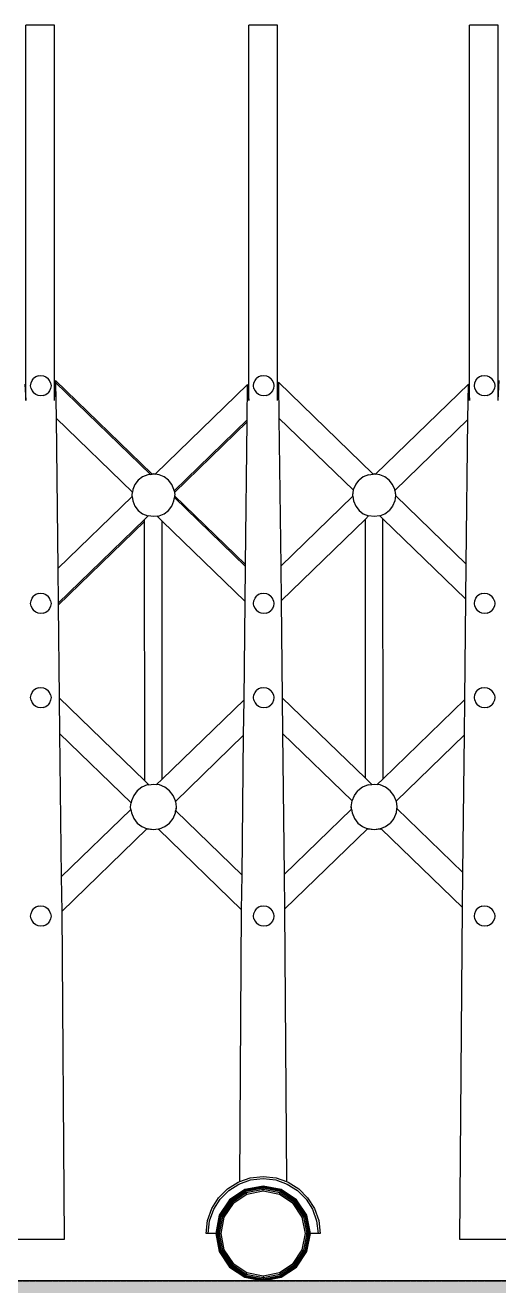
# Model space of a CAD drawing. Extents: x -202236 to 1002404, y -663931 to 1550022.
# Drawn here: x -58480 to -57920, y -351726 to -350237 of the extents above; entities that cross this region are included whole.
import ezdxf

# ---------------------------------------------------------------- set-up
doc = ezdxf.new("R2010")
doc.units = 0
doc.linetypes.add('DOTE', pattern=[2.42, 2, -0.2, 0.02, -0.2])
doc.layers.add('A-AXIS-DOTE', color=14, linetype='DOTE')
doc.layers.add('A-SFCE', color=30, linetype='Continuous')

msp = doc.modelspace()

# ---------------------------------------------------------------- hatches: boundary and pattern name
h = msp.add_hatch()
h.set_pattern_fill('混凝土', color=8, scale=15, angle=-21.69758, style=0, double=1)
h.set_pattern_definition([(50, (-68561.18, -351851.65), (107.589, -9.4128), [11.25, -123.75]), (355, (-68561.18, -351851.65), (-20.8127, 112.8288), [9, -99]), (100.4514, (-68552.21, -351852.44), (86.7764, 103.4159), [9.561, -105.1713]), (46.1842, (-68561.18, -351821.65), (160.0862, -24.8279), [16.875, -185.625]), (96.6356, (-68547.84, -351823.72), (140.1994, 146.1177), [14.3415, -157.757]), (351.1842, (-68561.18, -351821.65), (140.1993, 146.1178), [13.5, -148.5]), (21, (-68546.18, -351829.15), (89.53606, -60.39283), [11.25, -123.75]), (326, (-68546.18, -351829.15), (36.4973, 108.7725), [9, -99]), (71.4514, (-68538.72, -351834.18), (126.0334, 48.3796), [9.561, -105.1713]), (37.5, (-68561.177, -351851.65), (1.82398, 49.93408), [0, -97.8, 0, -100.5, 0, -99.375]), (7.5, (-68561.18, -351851.65), (39.46043, 59.16176), [0, -57.3, 0, -95.55, 0, -37.875]), (327.5, (-68594.627, -351851.65), (80.07337, -3.38323), [0, -37.5, 0, -117, 0, -155.25]), (317.5, (-68609.63, -351851.65), (87.47793, 15.01575), [0, -48.75, 0, -77.7, 0, -110.25])])
h.paths.add_polyline_path([(-55555.67, -351920.63), (-55555.67, -351720.63), (-70458.23, -351720.63), (-70458.23, -351920.63)])

# ---------------------------------------------------------------- linework, layer by layer
at = {"color": 250}
for p, q in [((-58445.16, -350237.03), (-58479.25, -350237.03)), ((-58479.25, -350680.35), (-58479.25, -350237.03)), ((-58445.16, -350680.35), (-58445.16, -350237.03)), ((-58181.79, -350237.03), (-58215.88, -350237.03)), ((-58215.88, -350680.35), (-58215.88, -350237.03)), ((-58181.79, -350680.35), (-58181.79, -350237.03)), ((-57921.05, -350237.03), (-57955.14, -350237.03)), ((-57955.14, -350680.35), (-57955.14, -350237.03)), ((-57921.05, -350680.35), (-57921.05, -350237.03)), ((-58471.79, -350656.84), (-58469.91, -350654.41)), ((-58467.47, -350652.53), (-58469.91, -350654.41)), ((-58464.6, -350651.31), (-58467.47, -350652.53)), ((-58464.6, -350651.31), (-58461.41, -350650.88)), ((-58461.41, -350650.88), (-58458.21, -350651.31)), ((-58458.21, -350651.31), (-58455.34, -350652.53)), ((-58455.34, -350652.53), (-58452.91, -350654.41)), ((-58451.02, -350656.84), (-58452.91, -350654.41)), ((-58208.42, -350656.84), (-58206.54, -350654.41)), ((-58204.1, -350652.53), (-58206.54, -350654.41)), ((-58201.23, -350651.31), (-58204.1, -350652.53)), ((-58201.23, -350651.31), (-58198.04, -350650.88)), ((-58198.04, -350650.88), (-58194.84, -350651.31)), ((-58194.84, -350651.31), (-58191.97, -350652.53)), ((-58191.97, -350652.53), (-58189.54, -350654.41)), ((-58187.65, -350656.84), (-58189.54, -350654.41)), ((-57947.68, -350656.84), (-57945.8, -350654.41)), ((-57943.37, -350652.53), (-57945.8, -350654.41)), ((-57940.49, -350651.31), (-57943.37, -350652.53)), ((-57940.49, -350651.31), (-57937.3, -350650.88)), ((-57937.3, -350650.88), (-57934.1, -350651.31)), ((-57934.1, -350651.31), (-57931.23, -350652.53)), ((-57931.23, -350652.53), (-57928.8, -350654.41)), ((-57926.92, -350656.84), (-57928.8, -350654.41)), ((-58480.49, -350661.12), (-58479.25, -350680.35)), ((-58473.43, -350662.91), (-58473, -350659.71)), ((-58473, -350666.1), (-58473.43, -350662.91)), ((-58473, -350659.71), (-58471.79, -350656.84)), ((-58473, -350666.1), (-58471.79, -350668.98)), ((-58471.79, -350668.98), (-58469.91, -350671.41)), ((-58451.02, -350668.98), (-58452.91, -350671.41)), ((-58449.81, -350659.71), (-58451.02, -350656.84)), ((-58449.81, -350666.1), (-58451.02, -350668.98)), ((-58449.81, -350659.71), (-58449.38, -350662.91)), ((-58449.38, -350662.91), (-58449.81, -350666.1)), ((-58445.16, -350680.35), (-58443.96, -350656.87)), ((-58443.96, -350656.87), (-58330.34, -350766.97)), ((-58443.96, -350656.87), (-58443.94, -350659.22)), ((-58443.94, -350659.22), (-58332.01, -350767.68)), ((-58443.94, -350659.22), (-58443.45, -350701.43)), ((-58325.98, -350767.05), (-58217.12, -350661.54)), ((-58217.6, -350703.41), (-58217.12, -350661.54)), ((-58217.12, -350661.54), (-58215.88, -350680.35)), ((-58210.06, -350662.91), (-58209.63, -350659.71)), ((-58209.63, -350666.1), (-58210.06, -350662.91)), ((-58209.63, -350659.71), (-58208.42, -350656.84)), ((-58209.63, -350666.1), (-58208.42, -350668.98)), ((-58208.42, -350668.98), (-58206.54, -350671.41)), ((-58187.65, -350668.98), (-58189.54, -350671.41)), ((-58186.44, -350659.71), (-58187.65, -350656.84)), ((-58186.44, -350666.1), (-58187.65, -350668.98)), ((-58186.44, -350659.71), (-58186.01, -350662.91)), ((-58186.01, -350662.91), (-58186.44, -350666.1)), ((-58181.79, -350680.35), (-58180.57, -350658.93)), ((-58180.57, -350658.93), (-58069.13, -350766.91)), ((-58180.57, -350658.93), (-58180.09, -350701.14)), ((-58065.62, -350767), (-57956.38, -350661.12)), ((-57956.86, -350702.99), (-57956.38, -350661.12)), ((-57956.38, -350661.12), (-57955.14, -350680.35)), ((-57949.32, -350662.91), (-57948.89, -350659.71)), ((-57948.89, -350666.1), (-57949.32, -350662.91)), ((-57948.89, -350659.71), (-57947.68, -350656.84)), ((-57948.89, -350666.1), (-57947.68, -350668.98)), ((-57947.68, -350668.98), (-57945.8, -350671.41)), ((-57926.92, -350668.98), (-57928.8, -350671.41)), ((-57925.7, -350659.71), (-57926.92, -350656.84)), ((-57925.7, -350666.1), (-57926.92, -350668.98)), ((-57925.7, -350659.71), (-57925.27, -350662.91)), ((-57925.27, -350662.91), (-57925.7, -350666.1)), ((-57921.05, -350680.35), (-57919.85, -350656.87)), ((-58467.47, -350673.29), (-58469.91, -350671.41)), ((-58464.6, -350674.5), (-58467.47, -350673.29)), ((-58461.41, -350674.93), (-58464.6, -350674.5)), ((-58458.21, -350674.5), (-58461.41, -350674.93)), ((-58458.21, -350674.5), (-58455.34, -350673.29)), ((-58455.34, -350673.29), (-58452.91, -350671.41)), ((-58204.1, -350673.29), (-58206.54, -350671.41)), ((-58201.23, -350674.5), (-58204.1, -350673.29)), ((-58198.04, -350674.93), (-58201.23, -350674.5)), ((-58194.84, -350674.5), (-58198.04, -350674.93)), ((-58194.84, -350674.5), (-58191.97, -350673.29)), ((-58191.97, -350673.29), (-58189.54, -350671.41)), ((-57943.37, -350673.29), (-57945.8, -350671.41)), ((-57940.49, -350674.5), (-57943.37, -350673.29)), ((-57937.3, -350674.93), (-57940.49, -350674.5)), ((-57934.1, -350674.5), (-57937.3, -350674.93)), ((-57934.1, -350674.5), (-57931.23, -350673.29)), ((-57931.23, -350673.29), (-57928.8, -350671.41)), ((-58353.26, -350788.83), (-58443.45, -350701.43)), ((-58443.45, -350701.43), (-58441.42, -350878.94)), ((-58217.6, -350703.41), (-58303.98, -350787.13)), ((-58217.63, -350705.76), (-58303.63, -350789.12)), ((-58219.56, -350874.31), (-58217.63, -350705.76)), ((-58217.63, -350705.76), (-58217.6, -350703.41)), ((-58092.18, -350786.32), (-58180.09, -350701.14)), ((-58180.09, -350701.14), (-58178.08, -350876.01)), ((-57956.86, -350702.99), (-58043.22, -350786.7)), ((-57958.82, -350873.8), (-57956.86, -350702.99)), ((-58346.3, -350774.59), (-58350.24, -350779.69)), ((-58341.2, -350770.65), (-58346.3, -350774.59)), ((-58335.17, -350768.1), (-58341.2, -350770.65)), ((-58332.01, -350767.68), (-58335.17, -350768.1)), ((-58332.01, -350767.68), (-58329.9, -350767.39)), ((-58330.34, -350766.97), (-58328.47, -350766.72)), ((-58329.9, -350767.39), (-58330.34, -350766.97)), ((-58329.9, -350767.39), (-58328.48, -350767.2)), ((-58328.48, -350767.2), (-58326.42, -350767.48)), ((-58328.47, -350766.72), (-58325.98, -350767.05)), ((-58326.42, -350767.48), (-58325.98, -350767.05)), ((-58321.78, -350768.1), (-58326.42, -350767.48)), ((-58315.76, -350770.65), (-58321.78, -350768.1)), ((-58310.66, -350774.59), (-58315.76, -350770.65)), ((-58306.71, -350779.69), (-58310.66, -350774.59)), ((-58089.5, -350779.69), (-58085.56, -350774.59)), ((-58080.46, -350770.65), (-58085.56, -350774.59)), ((-58074.44, -350768.1), (-58080.46, -350770.65)), ((-58074.44, -350768.1), (-58068.7, -350767.33)), ((-58069.13, -350766.91), (-58067.73, -350766.72)), ((-58069.13, -350766.91), (-58068.7, -350767.33)), ((-58068.7, -350767.33), (-58067.74, -350767.2)), ((-58067.74, -350767.2), (-58066.06, -350767.43)), ((-58067.73, -350766.72), (-58065.62, -350767)), ((-58066.06, -350767.43), (-58065.62, -350767)), ((-58061.04, -350768.1), (-58066.06, -350767.43)), ((-58055.02, -350770.65), (-58061.04, -350768.1)), ((-58049.92, -350774.59), (-58055.02, -350770.65)), ((-58045.97, -350779.69), (-58049.92, -350774.59)), ((-58353.68, -350791.93), (-58353.26, -350788.83)), ((-58353.65, -350792.13), (-58353.21, -350788.87)), ((-58353.21, -350788.87), (-58353.26, -350788.83)), ((-58352.79, -350785.71), (-58353.21, -350788.87)), ((-58350.24, -350779.69), (-58352.79, -350785.71)), ((-58304.17, -350785.71), (-58306.71, -350779.69)), ((-58303.98, -350787.13), (-58304.17, -350785.71)), ((-58303.98, -350787.13), (-58303.7, -350789.19)), ((-58303.7, -350789.19), (-58303.63, -350789.12)), ((-58303.7, -350789.19), (-58303.29, -350792.21)), ((-58303.63, -350789.12), (-58303.26, -350791.93)), ((-58092.94, -350791.93), (-58092.18, -350786.32)), ((-58092.91, -350792.13), (-58092.13, -350786.36)), ((-58092.13, -350786.36), (-58092.18, -350786.32)), ((-58092.13, -350786.36), (-58092.05, -350785.71)), ((-58092.05, -350785.71), (-58089.5, -350779.69)), ((-58043.43, -350785.71), (-58045.97, -350779.69)), ((-58043.29, -350786.76), (-58043.43, -350785.71)), ((-58043.22, -350786.7), (-58043.29, -350786.76)), ((-58043.29, -350786.76), (-58042.56, -350792.21)), ((-58043.22, -350786.7), (-58042.52, -350791.93)), ((-58441.42, -350878.94), (-58353.51, -350793.74)), ((-58353.69, -350792.41), (-58353.65, -350792.13)), ((-58353.51, -350793.74), (-58353.69, -350792.41)), ((-58353.65, -350792.13), (-58353.68, -350791.93)), ((-58353.51, -350793.74), (-58352.79, -350799.11)), ((-58352.79, -350799.11), (-58350.24, -350805.13)), ((-58306.71, -350805.13), (-58304.17, -350799.11)), ((-58304.17, -350799.11), (-58303.64, -350795.17)), ((-58303.36, -350793.11), (-58303.64, -350795.17)), ((-58303.64, -350795.17), (-58219.59, -350876.61)), ((-58303.27, -350792.41), (-58303.36, -350793.11)), ((-58303.36, -350793.11), (-58219.56, -350874.31)), ((-58303.26, -350791.93), (-58303.29, -350792.21)), ((-58303.29, -350792.21), (-58303.27, -350792.41)), ((-58178.08, -350876.01), (-58092.82, -350793.37)), ((-58092.95, -350792.41), (-58092.91, -350792.13)), ((-58092.82, -350793.37), (-58092.95, -350792.41)), ((-58092.91, -350792.13), (-58092.94, -350791.93)), ((-58092.82, -350793.37), (-58092.05, -350799.11)), ((-58092.05, -350799.11), (-58089.5, -350805.13)), ((-58043.43, -350799.11), (-58045.97, -350805.13)), ((-58042.56, -350792.66), (-58043.43, -350799.11)), ((-58042.52, -350791.93), (-58042.56, -350792.21)), ((-58042.56, -350792.21), (-58042.53, -350792.41)), ((-58042.53, -350792.41), (-58042.56, -350792.66)), ((-58042.56, -350792.66), (-57958.82, -350873.8)), ((-58350.24, -350805.13), (-58346.3, -350810.23)), ((-58346.3, -350810.23), (-58341.2, -350814.18)), ((-58341.2, -350814.18), (-58335.17, -350816.72)), ((-58334.59, -350816.8), (-58338.82, -350820.9)), ((-58335.17, -350816.72), (-58334.59, -350816.8)), ((-58328.48, -350817.62), (-58334.59, -350816.8)), ((-58324.15, -350817.04), (-58328.48, -350817.62)), ((-58324.15, -350817.04), (-58321.78, -350816.72)), ((-58317.99, -350823), (-58324.15, -350817.04)), ((-58321.78, -350816.72), (-58315.76, -350814.18)), ((-58315.76, -350814.18), (-58310.66, -350810.23)), ((-58310.66, -350810.23), (-58306.71, -350805.13)), ((-58089.5, -350805.13), (-58085.56, -350810.23)), ((-58085.56, -350810.23), (-58080.46, -350814.18)), ((-58080.46, -350814.18), (-58074.44, -350816.72)), ((-58074.22, -350816.75), (-58078.08, -350820.49)), ((-58074.44, -350816.72), (-58074.22, -350816.75)), ((-58067.74, -350817.62), (-58074.22, -350816.75)), ((-58061.04, -350816.72), (-58067.74, -350817.62)), ((-58061.04, -350816.72), (-58060.88, -350816.65)), ((-58060.88, -350816.65), (-58055.02, -350814.18)), ((-58057.26, -350820.16), (-58060.88, -350816.65)), ((-58055.02, -350814.18), (-58049.92, -350810.23)), ((-58045.97, -350805.13), (-58049.92, -350810.23)), ((-58338.82, -350820.9), (-58440.95, -350919.89)), ((-58338.82, -350823.23), (-58440.92, -350922.2)), ((-58338.82, -350823.23), (-58338.82, -350820.9)), ((-58338.72, -351129.65), (-58338.82, -350823.23)), ((-58317.9, -351127.71), (-58317.99, -350823)), ((-58220.06, -350917.9), (-58317.99, -350823)), ((-58078.08, -350820.49), (-58177.61, -350916.96)), ((-58077.99, -351126.81), (-58078.08, -350820.49)), ((-57959.29, -350915.09), (-58057.26, -350820.16)), ((-58057.16, -351127.29), (-58057.26, -350820.16)), ((-58441.42, -350878.94), (-58440.95, -350919.89)), ((-58220.06, -350917.9), (-58219.59, -350876.61)), ((-58219.59, -350876.61), (-58219.56, -350874.31)), ((-58178.08, -350876.01), (-58177.61, -350916.96)), ((-57959.29, -350915.09), (-57958.82, -350873.8)), ((-58464.6, -350908.56), (-58467.47, -350909.78)), ((-58464.6, -350908.56), (-58461.41, -350908.14)), ((-58461.41, -350908.14), (-58458.21, -350908.56)), ((-58458.21, -350908.56), (-58455.34, -350909.78)), ((-58201.23, -350908.56), (-58204.1, -350909.78)), ((-58201.23, -350908.56), (-58198.04, -350908.14)), ((-58198.04, -350908.14), (-58194.84, -350908.56)), ((-58194.84, -350908.56), (-58191.97, -350909.78)), ((-57940.49, -350908.56), (-57943.37, -350909.78)), ((-57940.49, -350908.56), (-57937.3, -350908.14)), ((-57937.3, -350908.14), (-57934.1, -350908.56)), ((-57934.1, -350908.56), (-57931.23, -350909.78)), ((-58473.43, -350920.16), (-58473, -350916.97)), ((-58473, -350923.36), (-58473.43, -350920.16)), ((-58473, -350916.97), (-58471.79, -350914.09)), ((-58473, -350923.36), (-58471.79, -350926.23)), ((-58471.79, -350914.09), (-58469.91, -350911.66)), ((-58467.47, -350909.78), (-58469.91, -350911.66)), ((-58455.34, -350909.78), (-58452.91, -350911.66)), ((-58451.02, -350914.09), (-58452.91, -350911.66)), ((-58449.81, -350916.97), (-58451.02, -350914.09)), ((-58449.81, -350923.36), (-58451.02, -350926.23)), ((-58449.81, -350916.97), (-58449.38, -350920.16)), ((-58449.38, -350920.16), (-58449.81, -350923.36)), ((-58440.95, -350919.89), (-58440.92, -350922.2)), ((-58440.92, -350922.2), (-58439.66, -351031.84)), ((-58221.4, -351034.17), (-58220.06, -350917.9)), ((-58210.06, -350920.16), (-58209.63, -350916.97)), ((-58209.63, -350923.36), (-58210.06, -350920.16)), ((-58209.63, -350916.97), (-58208.42, -350914.09)), ((-58209.63, -350923.36), (-58208.42, -350926.23)), ((-58208.42, -350914.09), (-58206.54, -350911.66)), ((-58204.1, -350909.78), (-58206.54, -350911.66)), ((-58191.97, -350909.78), (-58189.54, -350911.66)), ((-58187.65, -350914.09), (-58189.54, -350911.66)), ((-58186.44, -350916.97), (-58187.65, -350914.09)), ((-58186.44, -350923.36), (-58187.65, -350926.23)), ((-58186.44, -350916.97), (-58186.01, -350920.16)), ((-58186.01, -350920.16), (-58186.44, -350923.36)), ((-58177.61, -350916.96), (-58176.3, -351031.55)), ((-57960.65, -351033.75), (-57959.29, -350915.09)), ((-57949.32, -350920.16), (-57948.89, -350916.97)), ((-57948.89, -350923.36), (-57949.32, -350920.16)), ((-57948.89, -350916.97), (-57947.68, -350914.09)), ((-57948.89, -350923.36), (-57947.68, -350926.23)), ((-57947.68, -350914.09), (-57945.8, -350911.66)), ((-57943.37, -350909.78), (-57945.8, -350911.66)), ((-57931.23, -350909.78), (-57928.8, -350911.66)), ((-57926.92, -350914.09), (-57928.8, -350911.66)), ((-57925.7, -350916.97), (-57926.92, -350914.09)), ((-57925.7, -350923.36), (-57926.92, -350926.23)), ((-57925.7, -350916.97), (-57925.27, -350920.16)), ((-57925.27, -350920.16), (-57925.7, -350923.36)), ((-58471.79, -350926.23), (-58469.91, -350928.66)), ((-58467.47, -350930.54), (-58469.91, -350928.66)), ((-58464.6, -350931.76), (-58467.47, -350930.54)), ((-58461.41, -350932.19), (-58464.6, -350931.76)), ((-58458.21, -350931.76), (-58461.41, -350932.19)), ((-58458.21, -350931.76), (-58455.34, -350930.54)), ((-58455.34, -350930.54), (-58452.91, -350928.66)), ((-58451.02, -350926.23), (-58452.91, -350928.66)), ((-58208.42, -350926.23), (-58206.54, -350928.66)), ((-58204.1, -350930.54), (-58206.54, -350928.66)), ((-58201.23, -350931.76), (-58204.1, -350930.54)), ((-58198.04, -350932.19), (-58201.23, -350931.76)), ((-58194.84, -350931.76), (-58198.04, -350932.19)), ((-58194.84, -350931.76), (-58191.97, -350930.54)), ((-58191.97, -350930.54), (-58189.54, -350928.66)), ((-58187.65, -350926.23), (-58189.54, -350928.66)), ((-57947.68, -350926.23), (-57945.8, -350928.66)), ((-57943.37, -350930.54), (-57945.8, -350928.66)), ((-57940.49, -350931.76), (-57943.37, -350930.54)), ((-57937.3, -350932.19), (-57940.49, -350931.76)), ((-57934.1, -350931.76), (-57937.3, -350932.19)), ((-57934.1, -350931.76), (-57931.23, -350930.54)), ((-57931.23, -350930.54), (-57928.8, -350928.66)), ((-57926.92, -350926.23), (-57928.8, -350928.66)), ((-58473, -351028.2), (-58471.79, -351025.33)), ((-58471.79, -351025.33), (-58469.91, -351022.89)), ((-58467.47, -351021.01), (-58469.91, -351022.89)), ((-58464.6, -351019.8), (-58467.47, -351021.01)), ((-58464.6, -351019.8), (-58461.41, -351019.37)), ((-58461.41, -351019.37), (-58458.21, -351019.8)), ((-58458.21, -351019.8), (-58455.34, -351021.01)), ((-58455.34, -351021.01), (-58452.91, -351022.89)), ((-58451.02, -351025.33), (-58452.91, -351022.89)), ((-58449.81, -351028.2), (-58451.02, -351025.33)), ((-58209.63, -351028.2), (-58208.42, -351025.33)), ((-58208.42, -351025.33), (-58206.54, -351022.89)), ((-58204.1, -351021.01), (-58206.54, -351022.89)), ((-58201.23, -351019.8), (-58204.1, -351021.01)), ((-58201.23, -351019.8), (-58198.04, -351019.37)), ((-58198.04, -351019.37), (-58194.84, -351019.8)), ((-58194.84, -351019.8), (-58191.97, -351021.01)), ((-58191.97, -351021.01), (-58189.54, -351022.89)), ((-58187.65, -351025.33), (-58189.54, -351022.89)), ((-58186.44, -351028.2), (-58187.65, -351025.33)), ((-57948.89, -351028.2), (-57947.68, -351025.33)), ((-57947.68, -351025.33), (-57945.8, -351022.89)), ((-57943.37, -351021.01), (-57945.8, -351022.89)), ((-57940.49, -351019.8), (-57943.37, -351021.01)), ((-57940.49, -351019.8), (-57937.3, -351019.37)), ((-57937.3, -351019.37), (-57934.1, -351019.8)), ((-57934.1, -351019.8), (-57931.23, -351021.01)), ((-57931.23, -351021.01), (-57928.8, -351022.89)), ((-57926.92, -351025.33), (-57928.8, -351022.89)), ((-57925.7, -351028.2), (-57926.92, -351025.33)), ((-58473.43, -351031.39), (-58473, -351028.2)), ((-58473, -351034.59), (-58473.43, -351031.39)), ((-58473, -351034.59), (-58471.79, -351037.46)), ((-58471.79, -351037.46), (-58469.91, -351039.89)), ((-58467.47, -351041.78), (-58469.91, -351039.89)), ((-58464.6, -351042.99), (-58467.47, -351041.78)), ((-58461.41, -351043.42), (-58464.6, -351042.99)), ((-58458.21, -351042.99), (-58461.41, -351043.42)), ((-58458.21, -351042.99), (-58455.34, -351041.78)), ((-58455.34, -351041.78), (-58452.91, -351039.89)), ((-58451.02, -351037.46), (-58452.91, -351039.89)), ((-58449.81, -351034.59), (-58451.02, -351037.46)), ((-58449.81, -351028.2), (-58449.38, -351031.39)), ((-58449.38, -351031.39), (-58449.81, -351034.59)), ((-58439.66, -351031.84), (-58338.72, -351129.65)), ((-58439.66, -351031.84), (-58439.18, -351074.05)), ((-58317.9, -351127.71), (-58221.4, -351034.17)), ((-58221.88, -351076.03), (-58221.4, -351034.17)), ((-58210.06, -351031.39), (-58209.63, -351028.2)), ((-58209.63, -351034.59), (-58210.06, -351031.39)), ((-58209.63, -351034.59), (-58208.42, -351037.46)), ((-58208.42, -351037.46), (-58206.54, -351039.89)), ((-58204.1, -351041.78), (-58206.54, -351039.89)), ((-58201.23, -351042.99), (-58204.1, -351041.78)), ((-58198.04, -351043.42), (-58201.23, -351042.99)), ((-58194.84, -351042.99), (-58198.04, -351043.42)), ((-58194.84, -351042.99), (-58191.97, -351041.78)), ((-58191.97, -351041.78), (-58189.54, -351039.89)), ((-58187.65, -351037.46), (-58189.54, -351039.89)), ((-58186.44, -351034.59), (-58187.65, -351037.46)), ((-58186.44, -351028.2), (-58186.01, -351031.39)), ((-58186.01, -351031.39), (-58186.44, -351034.59)), ((-58176.3, -351031.55), (-58077.99, -351126.81)), ((-58176.3, -351031.55), (-58175.81, -351073.76)), ((-58057.16, -351127.29), (-57960.65, -351033.75)), ((-57961.13, -351075.62), (-57960.65, -351033.75)), ((-57949.32, -351031.39), (-57948.89, -351028.2)), ((-57948.89, -351034.59), (-57949.32, -351031.39)), ((-57948.89, -351034.59), (-57947.68, -351037.46)), ((-57947.68, -351037.46), (-57945.8, -351039.89)), ((-57943.37, -351041.78), (-57945.8, -351039.89)), ((-57940.49, -351042.99), (-57943.37, -351041.78)), ((-57937.3, -351043.42), (-57940.49, -351042.99)), ((-57934.1, -351042.99), (-57937.3, -351043.42)), ((-57934.1, -351042.99), (-57931.23, -351041.78)), ((-57931.23, -351041.78), (-57928.8, -351039.89)), ((-57926.92, -351037.46), (-57928.8, -351039.89)), ((-57925.7, -351034.59), (-57926.92, -351037.46)), ((-57925.7, -351028.2), (-57925.27, -351031.39)), ((-57925.27, -351031.39), (-57925.7, -351034.59)), ((-58354.74, -351155.88), (-58439.18, -351074.05)), ((-58439.18, -351074.05), (-58437.24, -351243.38)), ((-58221.88, -351076.03), (-58302.44, -351154.13)), ((-58223.77, -351241.05), (-58221.88, -351076.03)), ((-58093.64, -351153.38), (-58175.81, -351073.76)), ((-58175.81, -351073.76), (-58173.9, -351240.45)), ((-57961.13, -351075.62), (-58041.75, -351153.76)), ((-57963, -351238.24), (-57961.13, -351075.62)), ((-58338.72, -351129.65), (-58333.8, -351134.42)), ((-58324.62, -351134.22), (-58317.9, -351127.71)), ((-58077.99, -351126.81), (-58070.49, -351134.08)), ((-58057.16, -351127.29), (-58064.26, -351134.17)), ((-58351.7, -351147.04), (-58354.42, -351153.46)), ((-58347.49, -351141.59), (-58351.7, -351147.04)), ((-58342.05, -351137.38), (-58347.49, -351141.59)), ((-58335.62, -351134.67), (-58342.05, -351137.38)), ((-58333.8, -351134.42), (-58335.62, -351134.67)), ((-58333.8, -351134.42), (-58328.47, -351133.71)), ((-58328.47, -351133.71), (-58324.62, -351134.22)), ((-58321.33, -351134.67), (-58324.62, -351134.22)), ((-58314.9, -351137.38), (-58321.33, -351134.67)), ((-58309.45, -351141.59), (-58314.9, -351137.38)), ((-58305.25, -351147.04), (-58309.45, -351141.59)), ((-58302.53, -351153.46), (-58305.25, -351147.04)), ((-58093.64, -351153.38), (-58090.96, -351147.04)), ((-58090.96, -351147.04), (-58086.76, -351141.59)), ((-58081.31, -351137.38), (-58086.76, -351141.59)), ((-58074.88, -351134.67), (-58081.31, -351137.38)), ((-58074.88, -351134.67), (-58070.49, -351134.08)), ((-58070.49, -351134.08), (-58067.74, -351133.71)), ((-58067.74, -351133.71), (-58064.26, -351134.17)), ((-58060.59, -351134.67), (-58064.26, -351134.17)), ((-58054.16, -351137.38), (-58060.59, -351134.67)), ((-58048.72, -351141.59), (-58054.16, -351137.38)), ((-58044.51, -351147.04), (-58048.72, -351141.59)), ((-58041.79, -351153.46), (-58044.51, -351147.04)), ((-58355.38, -351160.61), (-58354.74, -351155.88)), ((-58355.36, -351160.76), (-58355.38, -351160.61)), ((-58355.38, -351160.92), (-58355.36, -351160.76)), ((-58355.01, -351163.67), (-58355.38, -351160.92)), ((-58354.97, -351163.64), (-58355.36, -351160.76)), ((-58354.42, -351153.46), (-58354.74, -351155.88)), ((-58302.44, -351154.13), (-58302.53, -351153.46)), ((-58302.44, -351154.13), (-58301.57, -351160.61)), ((-58301.59, -351160.76), (-58302.17, -351165.08)), ((-58301.57, -351160.92), (-58302.13, -351165.11)), ((-58301.57, -351160.61), (-58301.59, -351160.76)), ((-58301.59, -351160.76), (-58301.57, -351160.92)), ((-58094.64, -351160.61), (-58093.68, -351153.46)), ((-58094.62, -351160.76), (-58094.64, -351160.61)), ((-58094.64, -351160.92), (-58094.62, -351160.76)), ((-58094.32, -351163.31), (-58094.64, -351160.92)), ((-58094.28, -351163.27), (-58094.62, -351160.76)), ((-58093.68, -351153.46), (-58093.64, -351153.38)), ((-58041.75, -351153.76), (-58041.79, -351153.46)), ((-58041.75, -351153.76), (-58040.83, -351160.61)), ((-58040.85, -351160.76), (-58041.09, -351162.56)), ((-58040.83, -351160.92), (-58041.06, -351162.6)), ((-58040.83, -351160.61), (-58040.85, -351160.76)), ((-58040.85, -351160.76), (-58040.83, -351160.92)), ((-58437.24, -351243.38), (-58355.01, -351163.67)), ((-58355.01, -351163.67), (-58354.97, -351163.64)), ((-58354.97, -351163.64), (-58354.42, -351167.76)), ((-58354.42, -351167.76), (-58351.7, -351174.18)), ((-58351.7, -351174.18), (-58347.49, -351179.63)), ((-58309.45, -351179.63), (-58305.25, -351174.18)), ((-58305.25, -351174.18), (-58302.53, -351167.76)), ((-58302.53, -351167.76), (-58302.17, -351165.08)), ((-58302.17, -351165.08), (-58302.13, -351165.11)), ((-58302.13, -351165.11), (-58223.77, -351241.05)), ((-58173.9, -351240.45), (-58094.32, -351163.31)), ((-58094.32, -351163.31), (-58094.28, -351163.27)), ((-58094.28, -351163.27), (-58093.68, -351167.76)), ((-58093.68, -351167.76), (-58090.96, -351174.18)), ((-58090.96, -351174.18), (-58086.76, -351179.63)), ((-58044.51, -351174.18), (-58048.72, -351179.63)), ((-58041.79, -351167.76), (-58044.51, -351174.18)), ((-58041.09, -351162.56), (-58041.79, -351167.76)), ((-58041.09, -351162.56), (-58041.06, -351162.6)), ((-58041.06, -351162.6), (-57963, -351238.24)), ((-58336.03, -351186.69), (-58436.77, -351284.33)), ((-58347.49, -351179.63), (-58342.05, -351183.84)), ((-58342.05, -351183.84), (-58335.81, -351186.47)), ((-58335.81, -351186.47), (-58336.03, -351186.69)), ((-58335.62, -351186.86), (-58336.03, -351186.69)), ((-58335.62, -351186.55), (-58335.81, -351186.47)), ((-58328.47, -351187.52), (-58335.62, -351186.55)), ((-58328.47, -351187.82), (-58335.62, -351186.86)), ((-58322.87, -351186.76), (-58328.47, -351187.52)), ((-58322.59, -351187.03), (-58328.47, -351187.82)), ((-58322.87, -351186.76), (-58321.33, -351186.55)), ((-58322.59, -351187.03), (-58322.87, -351186.76)), ((-58224.24, -351282.33), (-58322.59, -351187.03)), ((-58321.33, -351186.55), (-58314.9, -351183.84)), ((-58314.9, -351183.84), (-58309.45, -351179.63)), ((-58075.59, -351186.56), (-58173.43, -351281.4)), ((-58086.76, -351179.63), (-58081.31, -351183.84)), ((-58081.31, -351183.84), (-58075.37, -351186.35)), ((-58075.37, -351186.35), (-58075.59, -351186.56)), ((-58074.88, -351186.86), (-58075.59, -351186.56)), ((-58074.88, -351186.55), (-58075.37, -351186.35)), ((-58067.74, -351187.52), (-58074.88, -351186.55)), ((-58067.74, -351187.82), (-58074.88, -351186.86)), ((-58060.59, -351186.55), (-58067.74, -351187.52)), ((-58060.59, -351186.86), (-58067.74, -351187.82)), ((-58060.59, -351186.55), (-58059.77, -351186.21)), ((-58060.59, -351186.86), (-58059.55, -351186.42)), ((-58059.77, -351186.21), (-58054.16, -351183.84)), ((-58059.55, -351186.42), (-58059.77, -351186.21)), ((-57963.47, -351279.52), (-58059.55, -351186.42)), ((-58054.16, -351183.84), (-58048.72, -351179.63)), ((-58437.24, -351243.38), (-58436.77, -351284.33)), ((-58224.24, -351282.33), (-58223.77, -351241.05)), ((-58173.9, -351240.45), (-58173.43, -351281.4)), ((-57963.47, -351279.52), (-57963, -351238.24)), ((-58471.79, -351283.48), (-58469.91, -351281.05)), ((-58467.47, -351279.17), (-58469.91, -351281.05)), ((-58464.6, -351277.95), (-58467.47, -351279.17)), ((-58464.6, -351277.95), (-58461.41, -351277.52)), ((-58461.41, -351277.52), (-58458.21, -351277.95)), ((-58458.21, -351277.95), (-58455.34, -351279.17)), ((-58455.34, -351279.17), (-58452.91, -351281.05)), ((-58451.02, -351283.48), (-58452.91, -351281.05)), ((-58208.42, -351283.48), (-58206.54, -351281.05)), ((-58204.1, -351279.17), (-58206.54, -351281.05)), ((-58201.23, -351277.95), (-58204.1, -351279.17)), ((-58201.23, -351277.95), (-58198.04, -351277.52)), ((-58198.04, -351277.52), (-58194.84, -351277.95)), ((-58194.84, -351277.95), (-58191.97, -351279.17)), ((-58191.97, -351279.17), (-58189.54, -351281.05)), ((-58187.65, -351283.48), (-58189.54, -351281.05)), ((-57966.5, -351671.58), (-57963.47, -351279.52)), ((-57947.68, -351283.48), (-57945.8, -351281.05)), ((-57943.37, -351279.17), (-57945.8, -351281.05)), ((-57940.49, -351277.95), (-57943.37, -351279.17)), ((-57940.49, -351277.95), (-57937.3, -351277.52)), ((-57937.3, -351277.52), (-57934.1, -351277.95)), ((-57934.1, -351277.95), (-57931.23, -351279.17)), ((-57931.23, -351279.17), (-57928.8, -351281.05)), ((-57926.92, -351283.48), (-57928.8, -351281.05)), ((-58473.43, -351289.55), (-58473, -351286.35)), ((-58473, -351292.74), (-58473.43, -351289.55)), ((-58473, -351286.35), (-58471.79, -351283.48)), ((-58473, -351292.74), (-58471.79, -351295.62)), ((-58471.79, -351295.62), (-58469.91, -351298.05)), ((-58451.02, -351295.62), (-58452.91, -351298.05)), ((-58449.81, -351286.35), (-58451.02, -351283.48)), ((-58449.81, -351292.74), (-58451.02, -351295.62)), ((-58449.81, -351286.35), (-58449.38, -351289.55)), ((-58449.38, -351289.55), (-58449.81, -351292.74)), ((-58436.77, -351284.33), (-58433.79, -351671.58)), ((-58226.46, -351603.33), (-58224.24, -351282.33)), ((-58210.06, -351289.55), (-58209.63, -351286.35)), ((-58209.63, -351292.74), (-58210.06, -351289.55)), ((-58209.63, -351286.35), (-58208.42, -351283.48)), ((-58209.63, -351292.74), (-58208.42, -351295.62)), ((-58208.42, -351295.62), (-58206.54, -351298.05)), ((-58187.65, -351295.62), (-58189.54, -351298.05)), ((-58186.44, -351286.35), (-58187.65, -351283.48)), ((-58186.44, -351292.74), (-58187.65, -351295.62)), ((-58186.44, -351286.35), (-58186.01, -351289.55)), ((-58186.01, -351289.55), (-58186.44, -351292.74)), ((-58173.43, -351281.4), (-58171.2, -351603.33)), ((-57949.32, -351289.55), (-57948.89, -351286.35)), ((-57948.89, -351292.74), (-57949.32, -351289.55)), ((-57948.89, -351286.35), (-57947.68, -351283.48)), ((-57948.89, -351292.74), (-57947.68, -351295.62)), ((-57947.68, -351295.62), (-57945.8, -351298.05)), ((-57926.92, -351295.62), (-57928.8, -351298.05)), ((-57925.7, -351286.35), (-57926.92, -351283.48)), ((-57925.7, -351292.74), (-57926.92, -351295.62)), ((-57925.7, -351286.35), (-57925.27, -351289.55)), ((-57925.27, -351289.55), (-57925.7, -351292.74)), ((-58467.47, -351299.93), (-58469.91, -351298.05)), ((-58464.6, -351301.14), (-58467.47, -351299.93)), ((-58461.41, -351301.57), (-58464.6, -351301.14)), ((-58458.21, -351301.14), (-58461.41, -351301.57)), ((-58458.21, -351301.14), (-58455.34, -351299.93)), ((-58455.34, -351299.93), (-58452.91, -351298.05)), ((-58204.1, -351299.93), (-58206.54, -351298.05)), ((-58201.23, -351301.14), (-58204.1, -351299.93)), ((-58198.04, -351301.57), (-58201.23, -351301.14)), ((-58194.84, -351301.14), (-58198.04, -351301.57)), ((-58194.84, -351301.14), (-58191.97, -351299.93)), ((-58191.97, -351299.93), (-58189.54, -351298.05)), ((-57943.37, -351299.93), (-57945.8, -351298.05)), ((-57940.49, -351301.14), (-57943.37, -351299.93)), ((-57937.3, -351301.57), (-57940.49, -351301.14)), ((-57934.1, -351301.14), (-57937.3, -351301.57)), ((-57934.1, -351301.14), (-57931.23, -351299.93)), ((-57931.23, -351299.93), (-57928.8, -351298.05)), ((-58240.98, -351612.01), (-58228.46, -351604.05)), ((-58239.44, -351613.93), (-58227.38, -351606.26)), ((-58228.46, -351604.05), (-58226.46, -351603.33)), ((-58227.38, -351606.26), (-58213.72, -351601.37)), ((-58226.46, -351603.33), (-58214.28, -351598.97)), ((-58198.83, -351608.56), (-58220.28, -351612.82)), ((-58198.83, -351608.85), (-58220.16, -351613.09)), ((-58214.28, -351598.97), (-58198.83, -351597.19)), ((-58213.72, -351601.37), (-58198.83, -351599.65)), ((-58198.83, -351597.19), (-58183.39, -351598.97)), ((-58198.83, -351599.65), (-58183.95, -351601.37)), ((-58177.39, -351612.82), (-58198.83, -351608.56)), ((-58198.83, -351608.85), (-58198.83, -351608.56)), ((-58177.5, -351613.09), (-58198.83, -351608.85)), ((-58198.83, -351609.7), (-58198.83, -351608.85)), ((-58183.95, -351601.37), (-58170.28, -351606.26)), ((-58183.39, -351598.97), (-58171.2, -351603.33)), ((-58171.2, -351603.33), (-58169.2, -351604.05)), ((-58170.28, -351606.26), (-58158.22, -351613.93)), ((-58169.2, -351604.05), (-58156.69, -351612.01)), ((-58259.38, -351634.97), (-58251.42, -351622.45)), ((-58251.42, -351622.45), (-58240.98, -351612.01)), ((-58249.5, -351624), (-58239.44, -351613.93)), ((-58220.28, -351612.82), (-58238.46, -351624.97)), ((-58220.16, -351613.09), (-58238.25, -351625.18)), ((-58219.84, -351613.88), (-58237.65, -351625.78)), ((-58219.33, -351615.1), (-58236.71, -351626.71)), ((-58218.7, -351616.64), (-58235.54, -351627.89)), ((-58217.99, -351618.35), (-58234.23, -351629.2)), ((-58220.16, -351613.09), (-58220.28, -351612.82)), ((-58219.84, -351613.88), (-58220.16, -351613.09)), ((-58198.83, -351609.7), (-58219.84, -351613.88)), ((-58219.33, -351615.1), (-58219.84, -351613.88)), ((-58198.83, -351611.02), (-58219.33, -351615.1)), ((-58218.7, -351616.64), (-58219.33, -351615.1)), ((-58198.83, -351612.69), (-58218.7, -351616.64)), ((-58217.99, -351618.35), (-58218.7, -351616.64)), ((-58198.83, -351614.53), (-58217.99, -351618.35)), ((-58177.82, -351613.88), (-58198.83, -351609.7)), ((-58198.83, -351611.02), (-58198.83, -351609.7)), ((-58178.33, -351615.1), (-58198.83, -351611.02)), ((-58198.83, -351612.69), (-58198.83, -351611.02)), ((-58178.97, -351616.64), (-58198.83, -351612.69)), ((-58198.83, -351614.53), (-58198.83, -351612.69)), ((-58179.67, -351618.35), (-58198.83, -351614.53)), ((-58179.67, -351618.35), (-58178.97, -351616.64)), ((-58163.43, -351629.2), (-58179.67, -351618.35)), ((-58178.97, -351616.64), (-58178.33, -351615.1)), ((-58162.13, -351627.89), (-58178.97, -351616.64)), ((-58178.33, -351615.1), (-58177.82, -351613.88)), ((-58160.95, -351626.71), (-58178.33, -351615.1)), ((-58177.82, -351613.88), (-58177.5, -351613.09)), ((-58160.01, -351625.78), (-58177.82, -351613.88)), ((-58177.5, -351613.09), (-58177.39, -351612.82)), ((-58159.41, -351625.18), (-58177.5, -351613.09)), ((-58159.21, -351624.97), (-58177.39, -351612.82)), ((-58158.22, -351613.93), (-58148.16, -351624)), ((-58156.69, -351612.01), (-58146.24, -351622.45)), ((-58146.24, -351622.45), (-58138.28, -351634.97)), ((-58264.46, -351649.15), (-58259.38, -351634.97)), ((-58262.06, -351649.73), (-58257.17, -351636.06)), ((-58257.17, -351636.06), (-58249.5, -351624)), ((-58238.46, -351624.97), (-58250.6, -351643.15)), ((-58238.25, -351625.18), (-58250.33, -351643.26)), ((-58237.65, -351625.78), (-58249.55, -351643.59)), ((-58236.71, -351626.71), (-58248.33, -351644.09)), ((-58235.54, -351627.89), (-58246.79, -351644.73)), ((-58234.23, -351629.2), (-58245.08, -351645.44)), ((-58238.25, -351625.18), (-58238.46, -351624.97)), ((-58237.65, -351625.78), (-58238.25, -351625.18)), ((-58236.71, -351626.71), (-58237.65, -351625.78)), ((-58235.54, -351627.89), (-58236.71, -351626.71)), ((-58234.23, -351629.2), (-58235.54, -351627.89)), ((-58163.43, -351629.2), (-58162.13, -351627.89)), ((-58152.58, -351645.44), (-58163.43, -351629.2)), ((-58162.13, -351627.89), (-58160.95, -351626.71)), ((-58150.87, -351644.73), (-58162.13, -351627.89)), ((-58160.95, -351626.71), (-58160.01, -351625.78)), ((-58149.33, -351644.09), (-58160.95, -351626.71)), ((-58160.01, -351625.78), (-58159.41, -351625.18)), ((-58148.11, -351643.59), (-58160.01, -351625.78)), ((-58159.41, -351625.18), (-58159.21, -351624.97)), ((-58147.33, -351643.26), (-58159.41, -351625.18)), ((-58147.06, -351643.15), (-58159.21, -351624.97)), ((-58148.16, -351624), (-58140.49, -351636.06)), ((-58140.49, -351636.06), (-58135.6, -351649.73)), ((-58138.28, -351634.97), (-58133.21, -351649.15)), ((-58266.24, -351664.6), (-58264.46, -351649.15)), ((-58263.77, -351664.6), (-58262.06, -351649.73)), ((-58250.6, -351643.15), (-58254.87, -351664.6)), ((-58250.33, -351643.26), (-58254.58, -351664.6)), ((-58249.55, -351643.59), (-58253.73, -351664.6)), ((-58248.33, -351644.09), (-58252.41, -351664.6)), ((-58246.79, -351644.73), (-58250.74, -351664.6)), ((-58250.33, -351643.26), (-58250.6, -351643.15)), ((-58249.55, -351643.59), (-58250.33, -351643.26)), ((-58248.33, -351644.09), (-58249.55, -351643.59)), ((-58245.08, -351645.44), (-58248.89, -351664.6)), ((-58246.79, -351644.73), (-58248.33, -351644.09)), ((-58245.08, -351645.44), (-58246.79, -351644.73)), ((-58152.58, -351645.44), (-58150.87, -351644.73)), ((-58148.77, -351664.6), (-58152.58, -351645.44)), ((-58150.87, -351644.73), (-58149.33, -351644.09)), ((-58146.92, -351664.6), (-58150.87, -351644.73)), ((-58149.33, -351644.09), (-58148.11, -351643.59)), ((-58145.26, -351664.6), (-58149.33, -351644.09)), ((-58148.11, -351643.59), (-58147.33, -351643.26)), ((-58143.93, -351664.6), (-58148.11, -351643.59)), ((-58147.33, -351643.26), (-58147.06, -351643.15)), ((-58143.09, -351664.6), (-58147.33, -351643.26)), ((-58142.79, -351664.6), (-58147.06, -351643.15)), ((-58135.6, -351649.73), (-58133.89, -351664.6)), ((-58133.21, -351649.15), (-58131.42, -351664.6)), ((-58263.77, -351664.6), (-58266.24, -351664.6)), ((-58254.87, -351664.6), (-58263.77, -351664.6)), ((-58254.87, -351664.6), (-58250.6, -351686.04)), ((-58254.87, -351664.6), (-58254.58, -351664.6)), ((-58254.58, -351664.6), (-58250.33, -351685.93)), ((-58254.58, -351664.6), (-58253.73, -351664.6)), ((-58253.73, -351664.6), (-58249.55, -351685.6)), ((-58253.73, -351664.6), (-58252.41, -351664.6)), ((-58252.41, -351664.6), (-58248.33, -351685.1)), ((-58252.41, -351664.6), (-58250.74, -351664.6)), ((-58250.74, -351664.6), (-58246.79, -351684.46)), ((-58250.74, -351664.6), (-58248.89, -351664.6)), ((-58248.89, -351664.6), (-58245.08, -351683.75)), ((-58152.58, -351683.75), (-58148.77, -351664.6)), ((-58150.87, -351684.46), (-58146.92, -351664.6)), ((-58149.33, -351685.1), (-58145.26, -351664.6)), ((-58148.77, -351664.6), (-58146.92, -351664.6)), ((-58148.11, -351685.6), (-58143.93, -351664.6)), ((-58147.33, -351685.93), (-58143.09, -351664.6)), ((-58147.06, -351686.04), (-58142.79, -351664.6)), ((-58146.92, -351664.6), (-58145.26, -351664.6)), ((-58145.26, -351664.6), (-58143.93, -351664.6)), ((-58143.93, -351664.6), (-58143.09, -351664.6)), ((-58143.09, -351664.6), (-58142.79, -351664.6)), ((-58133.89, -351664.6), (-58142.79, -351664.6)), ((-58131.42, -351664.6), (-58133.89, -351664.6)), ((-58433.79, -351671.58), (-58490.61, -351671.58)), ((-57909.68, -351671.58), (-57966.5, -351671.58)), ((-58250.33, -351685.93), (-58250.6, -351686.04)), ((-58250.6, -351686.04), (-58238.46, -351704.22)), ((-58249.55, -351685.6), (-58250.33, -351685.93)), ((-58250.33, -351685.93), (-58238.25, -351704.01)), ((-58248.33, -351685.1), (-58249.55, -351685.6)), ((-58249.55, -351685.6), (-58237.65, -351703.41)), ((-58246.79, -351684.46), (-58248.33, -351685.1)), ((-58248.33, -351685.1), (-58236.71, -351702.48)), ((-58245.08, -351683.75), (-58246.79, -351684.46)), ((-58246.79, -351684.46), (-58235.54, -351701.3)), ((-58245.08, -351683.75), (-58234.23, -351699.99)), ((-58163.43, -351699.99), (-58152.58, -351683.75)), ((-58162.13, -351701.3), (-58150.87, -351684.46)), ((-58160.95, -351702.48), (-58149.33, -351685.1)), ((-58160.01, -351703.41), (-58148.11, -351685.6)), ((-58159.41, -351704.01), (-58147.33, -351685.93)), ((-58159.21, -351704.22), (-58147.06, -351686.04)), ((-58152.58, -351683.75), (-58150.87, -351684.46)), ((-58150.87, -351684.46), (-58149.33, -351685.1)), ((-58149.33, -351685.1), (-58148.11, -351685.6)), ((-58148.11, -351685.6), (-58147.33, -351685.93)), ((-58147.33, -351685.93), (-58147.06, -351686.04)), ((-58238.25, -351704.01), (-58238.46, -351704.22)), ((-58238.46, -351704.22), (-58220.28, -351716.37)), ((-58237.65, -351703.41), (-58238.25, -351704.01)), ((-58238.25, -351704.01), (-58220.16, -351716.1)), ((-58236.71, -351702.48), (-58237.65, -351703.41)), ((-58237.65, -351703.41), (-58219.84, -351715.31)), ((-58235.54, -351701.3), (-58236.71, -351702.48)), ((-58236.71, -351702.48), (-58219.33, -351714.09)), ((-58234.23, -351699.99), (-58235.54, -351701.3)), ((-58235.54, -351701.3), (-58218.7, -351712.55)), ((-58234.23, -351699.99), (-58217.99, -351710.85)), ((-58218.7, -351712.55), (-58219.33, -351714.09)), ((-58217.99, -351710.85), (-58218.7, -351712.55)), ((-58218.7, -351712.55), (-58198.83, -351716.5)), ((-58217.99, -351710.85), (-58198.83, -351714.66)), ((-58198.83, -351714.66), (-58179.67, -351710.85)), ((-58198.83, -351716.5), (-58178.97, -351712.55)), ((-58179.67, -351710.85), (-58163.43, -351699.99)), ((-58179.67, -351710.85), (-58178.97, -351712.55)), ((-58178.97, -351712.55), (-58162.13, -351701.3)), ((-58178.97, -351712.55), (-58178.33, -351714.09)), ((-58178.33, -351714.09), (-58160.95, -351702.48)), ((-58177.82, -351715.31), (-58160.01, -351703.41)), ((-58177.5, -351716.1), (-58159.41, -351704.01)), ((-58177.39, -351716.37), (-58159.21, -351704.22)), ((-58163.43, -351699.99), (-58162.13, -351701.3)), ((-58162.13, -351701.3), (-58160.95, -351702.48)), ((-58160.95, -351702.48), (-58160.01, -351703.41)), ((-58160.01, -351703.41), (-58159.41, -351704.01)), ((-58159.41, -351704.01), (-58159.21, -351704.22)), ((-58220.16, -351716.1), (-58220.28, -351716.37)), ((-58220.28, -351716.37), (-58198.83, -351720.63)), ((-58219.84, -351715.31), (-58220.16, -351716.1)), ((-58220.16, -351716.1), (-58198.83, -351720.34)), ((-58219.33, -351714.09), (-58219.84, -351715.31)), ((-58219.84, -351715.31), (-58198.83, -351719.49)), ((-58219.33, -351714.09), (-58198.83, -351718.17)), ((-58198.83, -351718.17), (-58178.33, -351714.09)), ((-58198.83, -351714.66), (-58198.83, -351716.5)), ((-58198.83, -351719.49), (-58177.82, -351715.31)), ((-58198.83, -351720.34), (-58177.5, -351716.1)), ((-58198.83, -351720.63), (-58177.39, -351716.37)), ((-58198.83, -351716.5), (-58198.83, -351718.17)), ((-58198.83, -351718.17), (-58198.83, -351719.49)), ((-58198.83, -351719.49), (-58198.83, -351720.34)), ((-58198.83, -351720.34), (-58198.83, -351720.63)), ((-58178.33, -351714.09), (-58177.82, -351715.31)), ((-58177.82, -351715.31), (-58177.5, -351716.1)), ((-58177.5, -351716.1), (-58177.39, -351716.37))]:
    msp.add_line(p, q, dxfattribs=at)
at = {"layer": 'A-AXIS-DOTE'}
msp.add_line((-75697.43, -351720.63), (-50656.43, -351720.63), dxfattribs=at)
at = {"layer": 'A-SFCE'}
msp.add_lwpolyline([(-55555.67, -351720.63), (-70458.23, -351720.63)], dxfattribs=at)

doc.saveas('drawing.dxf')
